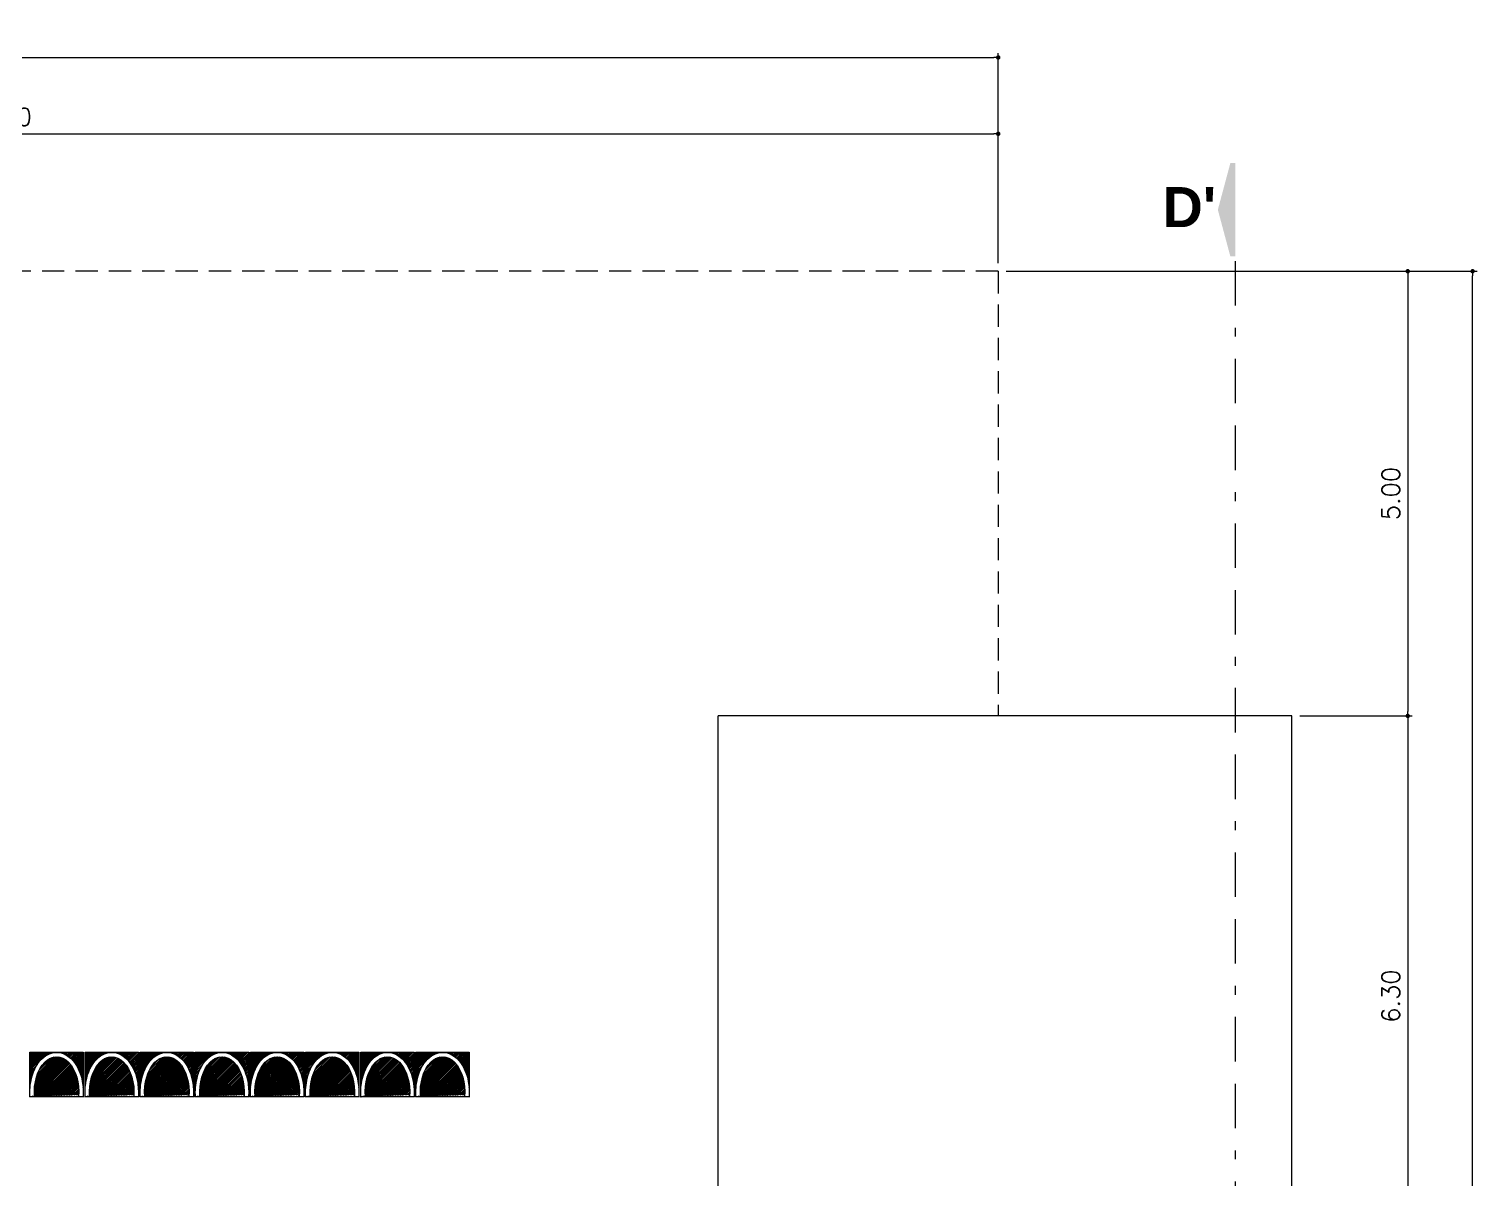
# Model space of a CAD drawing. Extents: x -151 to -2, y -18 to 162.
# Drawn here: x -105.04 to -88.76, y 15.98 to 28.91 of the extents above; entities that cross this region are included whole.
import ezdxf

# ---------------------------------------------------------------- set-up
doc = ezdxf.new("R2010")
doc.units = 0
doc.header["$MEASUREMENT"] = 0
doc.linetypes.add('BORDER', pattern=[1.75, 0.5, -0.25, 0.5, -0.25, 0, -0.25])
doc.linetypes.add('HIDDEN', pattern=[0.375, 0.25, -0.125])
doc.layers.get('0').update_dxf_attribs({"linetype": 'CONTINUOUS'})
doc.layers.get('DEFPOINTS').update_dxf_attribs({"linetype": 'CONTINUOUS'})
for name, color, linetype in [('ACESSÓRIO', 2, 'CONTINUOUS'), ('ALVENARIA', 7, 'CONTINUOUS'), ('ALVENARIA1', 44, 'CONTINUOUS'), ('COBERTURA', 6, 'CONTINUOUS'), ('CORTE', 6, 'CONTINUOUS'), ('COTA', 1, 'CONTINUOUS'), ('COTAS', 1, 'CONTINUOUS'), ('HATCH', 30, 'CONTINUOUS'), ('TEXTO5', 5, 'CONTINUOUS')]:
    doc.layers.add(name, color=color, linetype=linetype)
doc.styles.add('SANSSERIFBOLD', font='sasb____.pfb')
doc.styles.get("Standard").update_dxf_attribs({"font": 'TXT.shx', "height": 0.2})
doc.dimstyles.new('DIM100', dxfattribs={"dimtxt": 0.18, "dimasz": 0.05, "dimexe": 0.05, "dimexo": 0.09, "dimgap": 0.09, "dimtad": 1, "dimzin": 0, "dimdsep": 46, "dimtxsty": 'Standard', "dimblk": 'DOT', "dimblk1": 'DOT', "dimblk2": 'DOT', "dimsah": 1, "dimcen": 0.09, "dimadec": 0, "dimazin": 0, "dimtfac": 1, "dimtix": 1, "dimtofl": 0, "dimtmove": 2, "dimatfit": 3, "dimldrblk": 'DOT', "dimfxl": 1, "dimtolj": 1, "dimtzin": 0, "dimarcsym": 0})

# ---------------------------------------------------------------- blocks, each defined once
blk = doc.blocks.new('SETA')
at = {"layer": 'COTA'}
for points in [[(-150, 0), (0, 0), (-75, 28.2)], [(-150, 0), (-75, 28.2), (-150, 8.1)], [(-75, 28.2), (0, 0), (0, 8.1)]]:
    blk.add_solid(points, dxfattribs=at)
blk = doc.blocks.new('DOT')
at = {"layer": 'ALVENARIA', "color": 0, "linetype": 'ByBlock'}
blk.add_line((-0.5, 0), (-1, 0), dxfattribs=at)
at = {"layer": 'ALVENARIA', "color": 0, "linetype": 'ByBlock', "const_width": 0.5}
blk.add_lwpolyline([(-0.25, 0, 1), (0.25, 0, 1)], format="xyb", close=True, dxfattribs=at)
blk = doc.blocks.new('*D267')
at = {"color": 0, "linetype": 'ByBlock'}
for p, q in [((-4.244, 4.479), (-4.244, -0.421)), ((-5.459, -0.471), (-4.194, -0.471))]:
    blk.add_line(p, q, dxfattribs=at)
at = {"layer": 'DEFPOINTS', "color": 0, "linetype": 'ByBlock'}
for p in [(-8.849, 4.529), (-5.549, -0.471), (-4.244, -0.471)]:
    blk.add_point(p, dxfattribs=at)
at = {"color": 0, "linetype": 'ByBlock', "xscale": 0.05, "yscale": 0.05, "zscale": 0.05}
for p, rotation in [((-4.244, 4.529), 90), ((-4.244, -0.471), 270)]:
    blk.add_blockref('DOT', p, dxfattribs=dict(at, rotation=rotation))
at = {"color": 0, "linetype": 'ByBlock', "insert": (-4.434, 2.029), "char_height": 0.2, "attachment_point": 5, "rotation": 90}
blk.add_mtext('\\A1;5.00', dxfattribs=at)
blk = doc.blocks.new('*D268')
at = {"color": 0, "linetype": 'ByBlock'}
for p, q in [((-4.244, -0.521), (-4.244, -6.721)), ((-5.459, -6.771), (-4.194, -6.771))]:
    blk.add_line(p, q, dxfattribs=at)
at = {"layer": 'DEFPOINTS', "color": 0, "linetype": 'ByBlock'}
for p in [(-5.549, -0.471), (-5.549, -6.771), (-4.244, -6.771)]:
    blk.add_point(p, dxfattribs=at)
at = {"color": 0, "linetype": 'ByBlock', "xscale": 0.05, "yscale": 0.05, "zscale": 0.05}
for p, rotation in [((-4.244, -0.471), 90), ((-4.244, -6.771), 270)]:
    blk.add_blockref('DOT', p, dxfattribs=dict(at, rotation=rotation))
at = {"color": 0, "linetype": 'ByBlock', "insert": (-4.434, -3.621), "char_height": 0.2, "attachment_point": 5, "rotation": 90}
blk.add_mtext('\\A1;6.30', dxfattribs=at)
blk = doc.blocks.new('*D280')
at = {"color": 0, "linetype": 'ByBlock'}
for p, q in [((-8.759, 4.529), (-3.465, 4.529)), ((-3.515, -33.921), (-3.515, 4.479))]:
    blk.add_line(p, q, dxfattribs=at)
at = {"layer": 'DEFPOINTS', "color": 0, "linetype": 'ByBlock'}
for p in [(-8.849, 4.529), (-3.515, 4.529), (-5.549, -33.971)]:
    blk.add_point(p, dxfattribs=at)
at = {"color": 0, "linetype": 'ByBlock', "xscale": 0.05, "yscale": 0.05, "zscale": 0.05}
for p, rotation in [((-3.515, 4.529), 90), ((-3.515, -33.971), 270)]:
    blk.add_blockref('DOT', p, dxfattribs=dict(at, rotation=rotation))
at = {"color": 0, "linetype": 'ByBlock', "insert": (-3.705, -14.721), "char_height": 0.2, "attachment_point": 5, "rotation": 90}
blk.add_mtext('\\A1;38.50', dxfattribs=at)
blk = doc.blocks.new('*D285')
at = {"color": 0, "linetype": 'ByBlock'}
for p, q in [((-31.299, 6.074), (-8.899, 6.074)), ((-8.849, 4.619), (-8.849, 6.124))]:
    blk.add_line(p, q, dxfattribs=at)
at = {"layer": 'DEFPOINTS', "color": 0, "linetype": 'ByBlock'}
for p in [(-8.849, 6.074), (-8.849, 4.529), (-31.349, -0.471)]:
    blk.add_point(p, dxfattribs=at)
at = {"color": 0, "linetype": 'ByBlock', "xscale": 0.05, "yscale": 0.05, "zscale": 0.05, "rotation": 180}
blk.add_blockref('DOT', (-31.349, 6.074), dxfattribs=at)
at = {"color": 0, "linetype": 'ByBlock', "xscale": 0.05, "yscale": 0.05, "zscale": 0.05}
blk.add_blockref('DOT', (-8.849, 6.074), dxfattribs=at)
at = {"color": 0, "linetype": 'ByBlock', "insert": (-20.099, 6.264), "char_height": 0.2, "attachment_point": 5}
blk.add_mtext('\\A1;22.50', dxfattribs=at)
blk = doc.blocks.new('*D286')
at = {"color": 0, "linetype": 'ByBlock'}
for p, q in [((-60.394, 6.932), (-8.899, 6.932)), ((-8.849, 4.619), (-8.849, 6.982))]:
    blk.add_line(p, q, dxfattribs=at)
at = {"layer": 'DEFPOINTS', "color": 0, "linetype": 'ByBlock'}
for p in [(-8.849, 6.932), (-60.444, 4.529), (-8.849, 4.529)]:
    blk.add_point(p, dxfattribs=at)
at = {"color": 0, "linetype": 'ByBlock', "xscale": 0.05, "yscale": 0.05, "zscale": 0.05, "rotation": 180}
blk.add_blockref('DOT', (-60.444, 6.932), dxfattribs=at)
at = {"color": 0, "linetype": 'ByBlock', "xscale": 0.05, "yscale": 0.05, "zscale": 0.05}
blk.add_blockref('DOT', (-8.849, 6.932), dxfattribs=at)
at = {"color": 0, "linetype": 'ByBlock', "insert": (-34.646, 7.122), "char_height": 0.2, "attachment_point": 5}
blk.add_mtext('\\A1;51.60', dxfattribs=at)

msp = doc.modelspace()

# ---------------------------------------------------------------- hatches: boundary and pattern name
at = {"layer": 'HATCH'}
h = msp.add_hatch(dxfattribs=at)
h.set_pattern_fill('ANSI31', color=256, scale=0.1, angle=-90, style=0)
h.set_pattern_definition([(225, (-28.697262, -119.190463), (-0.0088388348, 0.0088388348), [])])
edge = h.paths.add_edge_path()
edge.add_ellipse((-104.734, 16.958), major_axis=(0, -0.4), ratio=0.625, start_angle=82.8192, end_angle=277.1808)
edge.add_spline(control_points=[(-105.032, 16.908), (-105.037, 16.978), (-105.031, 17.051), (-104.991, 17.215), (-104.944, 17.3), (-104.826, 17.396), (-104.76, 17.416), (-104.633, 17.392), (-104.576, 17.351), (-104.49, 17.236), (-104.46, 17.161), (-104.435, 17.024), (-104.432, 16.965), (-104.436, 16.908)], knot_values=[1.454628, 1.454628, 1.454628, 1.454628, 1.949187, 1.949187, 2.672019, 2.672019, 3.256663, 3.256663, 3.841306, 3.841306, 4.42595, 4.42595, 4.828558, 4.828558, 4.828558, 4.828558], degree=3, periodic=0)
edge.add_line((-104.436, 16.908), (-104.434, 16.908))
edge.add_line((-104.434, 16.908), (-104.434, 17.408))
edge.add_line((-104.434, 17.408), (-105.034, 17.408))
edge.add_line((-105.034, 17.408), (-105.034, 16.908))
edge.add_line((-105.034, 16.908), (-105.032, 16.908))
h = msp.add_hatch(dxfattribs=at)
h.set_pattern_fill('ANSI31', color=256, scale=0.1, angle=-90, style=0)
h.set_pattern_definition([(225, (-28.077262, -119.190463), (-0.0088388348, 0.0088388348), [])])
edge = h.paths.add_edge_path()
edge.add_ellipse((-104.114, 16.958), major_axis=(0, -0.4), ratio=0.625, start_angle=82.8192, end_angle=277.1808)
edge.add_spline(control_points=[(-104.412, 16.908), (-104.417, 16.978), (-104.411, 17.051), (-104.371, 17.215), (-104.324, 17.3), (-104.206, 17.396), (-104.14, 17.416), (-104.013, 17.392), (-103.956, 17.351), (-103.87, 17.236), (-103.84, 17.161), (-103.815, 17.024), (-103.812, 16.965), (-103.816, 16.908)], knot_values=[1.454628, 1.454628, 1.454628, 1.454628, 1.949187, 1.949187, 2.672019, 2.672019, 3.256663, 3.256663, 3.841306, 3.841306, 4.42595, 4.42595, 4.828558, 4.828558, 4.828558, 4.828558], degree=3, periodic=0)
edge.add_line((-103.816, 16.908), (-103.814, 16.908))
edge.add_line((-103.814, 16.908), (-103.814, 17.408))
edge.add_line((-103.814, 17.408), (-104.414, 17.408))
edge.add_line((-104.414, 17.408), (-104.414, 16.908))
edge.add_line((-104.414, 16.908), (-104.412, 16.908))
h = msp.add_hatch(dxfattribs=at)
h.set_pattern_fill('ANSI31', color=256, scale=0.1, angle=-90, style=0)
h.set_pattern_definition([(225, (-27.457262, -119.190463), (-0.0088388348, 0.0088388348), [])])
edge = h.paths.add_edge_path()
edge.add_ellipse((-103.494, 16.958), major_axis=(0, -0.4), ratio=0.625, start_angle=82.8192, end_angle=277.1808)
edge.add_spline(control_points=[(-103.792, 16.908), (-103.797, 16.978), (-103.791, 17.051), (-103.751, 17.215), (-103.704, 17.3), (-103.586, 17.396), (-103.52, 17.416), (-103.393, 17.392), (-103.336, 17.351), (-103.25, 17.236), (-103.22, 17.161), (-103.195, 17.024), (-103.192, 16.965), (-103.196, 16.908)], knot_values=[1.454628, 1.454628, 1.454628, 1.454628, 1.949187, 1.949187, 2.672019, 2.672019, 3.256663, 3.256663, 3.841306, 3.841306, 4.42595, 4.42595, 4.828558, 4.828558, 4.828558, 4.828558], degree=3, periodic=0)
edge.add_line((-103.196, 16.908), (-103.194, 16.908))
edge.add_line((-103.194, 16.908), (-103.194, 17.408))
edge.add_line((-103.194, 17.408), (-103.794, 17.408))
edge.add_line((-103.794, 17.408), (-103.794, 16.908))
edge.add_line((-103.794, 16.908), (-103.792, 16.908))
h = msp.add_hatch(dxfattribs=at)
h.set_pattern_fill('ANSI31', color=256, scale=0.1, angle=-90, style=0)
h.set_pattern_definition([(225, (-26.837262, -119.190463), (-0.0088388348, 0.0088388348), [])])
edge = h.paths.add_edge_path()
edge.add_ellipse((-102.874, 16.958), major_axis=(0, -0.4), ratio=0.625, start_angle=82.8192, end_angle=277.1808)
edge.add_spline(control_points=[(-103.172, 16.908), (-103.177, 16.978), (-103.171, 17.051), (-103.131, 17.215), (-103.084, 17.3), (-102.966, 17.396), (-102.9, 17.416), (-102.773, 17.392), (-102.716, 17.351), (-102.63, 17.236), (-102.6, 17.161), (-102.575, 17.024), (-102.572, 16.965), (-102.576, 16.908)], knot_values=[1.454628, 1.454628, 1.454628, 1.454628, 1.949187, 1.949187, 2.672019, 2.672019, 3.256663, 3.256663, 3.841306, 3.841306, 4.42595, 4.42595, 4.828558, 4.828558, 4.828558, 4.828558], degree=3, periodic=0)
edge.add_line((-102.576, 16.908), (-102.574, 16.908))
edge.add_line((-102.574, 16.908), (-102.574, 17.408))
edge.add_line((-102.574, 17.408), (-103.174, 17.408))
edge.add_line((-103.174, 17.408), (-103.174, 16.908))
edge.add_line((-103.174, 16.908), (-103.172, 16.908))
h = msp.add_hatch(dxfattribs=at)
h.set_pattern_fill('ANSI31', color=256, scale=0.1, angle=-90, style=0)
h.set_pattern_definition([(225, (-26.217262, -119.190463), (-0.0088388348, 0.0088388348), [])])
edge = h.paths.add_edge_path()
edge.add_ellipse((-102.254, 16.958), major_axis=(0, -0.4), ratio=0.625, start_angle=82.8192, end_angle=277.1808)
edge.add_spline(control_points=[(-102.552, 16.908), (-102.557, 16.978), (-102.551, 17.051), (-102.511, 17.215), (-102.464, 17.3), (-102.346, 17.396), (-102.28, 17.416), (-102.153, 17.392), (-102.096, 17.351), (-102.01, 17.236), (-101.98, 17.161), (-101.955, 17.024), (-101.952, 16.965), (-101.956, 16.908)], knot_values=[1.454628, 1.454628, 1.454628, 1.454628, 1.949187, 1.949187, 2.672019, 2.672019, 3.256663, 3.256663, 3.841306, 3.841306, 4.42595, 4.42595, 4.828558, 4.828558, 4.828558, 4.828558], degree=3, periodic=0)
edge.add_line((-101.956, 16.908), (-101.954, 16.908))
edge.add_line((-101.954, 16.908), (-101.954, 17.408))
edge.add_line((-101.954, 17.408), (-102.554, 17.408))
edge.add_line((-102.554, 17.408), (-102.554, 16.908))
edge.add_line((-102.554, 16.908), (-102.552, 16.908))
h = msp.add_hatch(dxfattribs=at)
h.set_pattern_fill('ANSI31', color=256, scale=0.1, angle=-90, style=0)
h.set_pattern_definition([(225, (-25.597262, -119.190463), (-0.0088388348, 0.0088388348), [])])
edge = h.paths.add_edge_path()
edge.add_ellipse((-101.634, 16.958), major_axis=(0, -0.4), ratio=0.625, start_angle=82.8192, end_angle=277.1808)
edge.add_spline(control_points=[(-101.932, 16.908), (-101.937, 16.978), (-101.931, 17.051), (-101.891, 17.215), (-101.844, 17.3), (-101.726, 17.396), (-101.66, 17.416), (-101.533, 17.392), (-101.476, 17.351), (-101.39, 17.236), (-101.36, 17.161), (-101.335, 17.024), (-101.332, 16.965), (-101.336, 16.908)], knot_values=[1.454628, 1.454628, 1.454628, 1.454628, 1.949187, 1.949187, 2.672019, 2.672019, 3.256663, 3.256663, 3.841306, 3.841306, 4.42595, 4.42595, 4.828558, 4.828558, 4.828558, 4.828558], degree=3, periodic=0)
edge.add_line((-101.336, 16.908), (-101.334, 16.908))
edge.add_line((-101.334, 16.908), (-101.334, 17.408))
edge.add_line((-101.334, 17.408), (-101.934, 17.408))
edge.add_line((-101.934, 17.408), (-101.934, 16.908))
edge.add_line((-101.934, 16.908), (-101.932, 16.908))
h = msp.add_hatch(dxfattribs=at)
h.set_pattern_fill('ANSI31', color=256, scale=0.1, angle=-90, style=0)
h.set_pattern_definition([(225, (-24.977262, -119.190463), (-0.0088388348, 0.0088388348), [])])
edge = h.paths.add_edge_path()
edge.add_ellipse((-101.014, 16.958), major_axis=(0, -0.4), ratio=0.625, start_angle=82.8192, end_angle=277.1808)
edge.add_spline(control_points=[(-101.312, 16.908), (-101.317, 16.978), (-101.311, 17.051), (-101.271, 17.215), (-101.224, 17.3), (-101.106, 17.396), (-101.04, 17.416), (-100.913, 17.392), (-100.856, 17.351), (-100.77, 17.236), (-100.74, 17.161), (-100.715, 17.024), (-100.712, 16.965), (-100.716, 16.908)], knot_values=[1.454628, 1.454628, 1.454628, 1.454628, 1.949187, 1.949187, 2.672019, 2.672019, 3.256663, 3.256663, 3.841306, 3.841306, 4.42595, 4.42595, 4.828558, 4.828558, 4.828558, 4.828558], degree=3, periodic=0)
edge.add_line((-100.716, 16.908), (-100.714, 16.908))
edge.add_line((-100.714, 16.908), (-100.714, 17.408))
edge.add_line((-100.714, 17.408), (-101.314, 17.408))
edge.add_line((-101.314, 17.408), (-101.314, 16.908))
edge.add_line((-101.314, 16.908), (-101.312, 16.908))
h = msp.add_hatch(dxfattribs=at)
h.set_pattern_fill('ANSI31', color=256, scale=0.1, angle=-90, style=0)
h.set_pattern_definition([(225, (-24.357262, -119.190463), (-0.0088388348, 0.0088388348), [])])
edge = h.paths.add_edge_path()
edge.add_ellipse((-100.394, 16.958), major_axis=(0, -0.4), ratio=0.625, start_angle=82.8192, end_angle=277.1808)
edge.add_spline(control_points=[(-100.692, 16.908), (-100.697, 16.978), (-100.691, 17.051), (-100.651, 17.215), (-100.604, 17.3), (-100.486, 17.396), (-100.42, 17.416), (-100.293, 17.392), (-100.236, 17.351), (-100.15, 17.236), (-100.12, 17.161), (-100.095, 17.024), (-100.092, 16.965), (-100.096, 16.908)], knot_values=[1.454628, 1.454628, 1.454628, 1.454628, 1.949187, 1.949187, 2.672019, 2.672019, 3.256663, 3.256663, 3.841306, 3.841306, 4.42595, 4.42595, 4.828558, 4.828558, 4.828558, 4.828558], degree=3, periodic=0)
edge.add_line((-100.096, 16.908), (-100.094, 16.908))
edge.add_line((-100.094, 16.908), (-100.094, 17.408))
edge.add_line((-100.094, 17.408), (-100.694, 17.408))
edge.add_line((-100.694, 17.408), (-100.694, 16.908))
edge.add_line((-100.694, 16.908), (-100.692, 16.908))

# ---------------------------------------------------------------- linework, layer by layer
at = {"layer": 'ACESSÓRIO'}
for points in [[(-104.434, 17.408), (-104.434, 16.908), (-105.034, 16.908), (-105.034, 17.408)], [(-103.814, 17.408), (-103.814, 16.908), (-104.414, 16.908), (-104.414, 17.408)], [(-103.194, 17.408), (-103.194, 16.908), (-103.794, 16.908), (-103.794, 17.408)], [(-102.574, 17.408), (-102.574, 16.908), (-103.174, 16.908), (-103.174, 17.408)], [(-101.954, 17.408), (-101.954, 16.908), (-102.554, 16.908), (-102.554, 17.408)], [(-101.334, 17.408), (-101.334, 16.908), (-101.934, 16.908), (-101.934, 17.408)], [(-100.714, 17.408), (-100.714, 16.908), (-101.314, 16.908), (-101.314, 17.408)], [(-100.094, 17.408), (-100.094, 16.908), (-100.694, 16.908), (-100.694, 17.408)]]:
    msp.add_lwpolyline(points, close=True, dxfattribs=at)
at = {"layer": 'ACESSÓRIO', "extrusion": (0, 0, -1)}
for centre in [(-104.734, 16.958), (-104.114, 16.958), (-103.494, 16.958), (-102.874, 16.958), (-102.254, 16.958), (-101.634, 16.958), (-101.014, 16.958), (-100.394, 16.958)]:
    msp.add_ellipse(centre, major_axis=(0, -0.4), ratio=0.625, start_param=1.445468, end_param=4.837717, dxfattribs=at)
at = {"layer": 'ACESSÓRIO'}
for points in [[(-105.032, 16.904), (-105.038, 16.976), (-105.032, 17.05), (-104.991, 17.215), (-104.944, 17.3), (-104.826, 17.396), (-104.76, 17.416), (-104.633, 17.392), (-104.576, 17.351), (-104.49, 17.236), (-104.46, 17.161), (-104.435, 17.023), (-104.431, 16.963), (-104.436, 16.904)], [(-104.412, 16.904), (-104.418, 16.976), (-104.412, 17.05), (-104.371, 17.215), (-104.324, 17.3), (-104.206, 17.396), (-104.14, 17.416), (-104.013, 17.392), (-103.956, 17.351), (-103.87, 17.236), (-103.84, 17.161), (-103.815, 17.023), (-103.811, 16.963), (-103.816, 16.904)], [(-103.792, 16.904), (-103.798, 16.976), (-103.792, 17.05), (-103.751, 17.215), (-103.704, 17.3), (-103.586, 17.396), (-103.52, 17.416), (-103.393, 17.392), (-103.336, 17.351), (-103.25, 17.236), (-103.22, 17.161), (-103.195, 17.023), (-103.191, 16.963), (-103.196, 16.904)], [(-103.172, 16.904), (-103.178, 16.976), (-103.172, 17.05), (-103.131, 17.215), (-103.084, 17.3), (-102.966, 17.396), (-102.9, 17.416), (-102.773, 17.392), (-102.716, 17.351), (-102.63, 17.236), (-102.6, 17.161), (-102.575, 17.023), (-102.571, 16.963), (-102.576, 16.904)], [(-102.552, 16.904), (-102.558, 16.976), (-102.552, 17.05), (-102.511, 17.215), (-102.464, 17.3), (-102.346, 17.396), (-102.28, 17.416), (-102.153, 17.392), (-102.096, 17.351), (-102.01, 17.236), (-101.98, 17.161), (-101.955, 17.023), (-101.951, 16.963), (-101.956, 16.904)], [(-101.932, 16.904), (-101.938, 16.976), (-101.932, 17.05), (-101.891, 17.215), (-101.844, 17.3), (-101.726, 17.396), (-101.66, 17.416), (-101.533, 17.392), (-101.476, 17.351), (-101.39, 17.236), (-101.36, 17.161), (-101.335, 17.023), (-101.331, 16.963), (-101.336, 16.904)], [(-101.312, 16.904), (-101.318, 16.976), (-101.312, 17.05), (-101.271, 17.215), (-101.224, 17.3), (-101.106, 17.396), (-101.04, 17.416), (-100.913, 17.392), (-100.856, 17.351), (-100.77, 17.236), (-100.74, 17.161), (-100.715, 17.023), (-100.711, 16.963), (-100.716, 16.904)], [(-100.692, 16.904), (-100.698, 16.976), (-100.692, 17.05), (-100.651, 17.215), (-100.604, 17.3), (-100.486, 17.396), (-100.42, 17.416), (-100.293, 17.392), (-100.236, 17.351), (-100.15, 17.236), (-100.12, 17.161), (-100.095, 17.023), (-100.091, 16.963), (-100.096, 16.904)]]:
    msp.add_open_spline(points, degree=3, knots=[1.445468, 1.445468, 1.445468, 1.445468, 1.949187, 1.949187, 2.672019, 2.672019, 3.256663, 3.256663, 3.841306, 3.841306, 4.42595, 4.42595, 4.837717, 4.837717, 4.837717, 4.837717], dxfattribs=at)
at = {"layer": 'ALVENARIA1'}
for p, q in [((-90.847, 21.19), (-97.297, 21.19)), ((-97.297, 14.89), (-97.297, 21.19)), ((-90.847, 14.89), (-90.847, 21.19))]:
    msp.add_line(p, q, dxfattribs=at)
at = {"layer": 'COBERTURA', "linetype": 'HIDDEN'}
for q in [(-145.742, 26.19), (-94.147, 21.19)]:
    msp.add_line((-94.147, 26.19), q, dxfattribs=at)
at = {"layer": 'CORTE', "linetype": 'BORDER'}
msp.add_line((-91.48, 11.005), (-91.48, 26.356), dxfattribs=at)

# ---------------------------------------------------------------- block references
at = {"layer": 'COTA', "xscale": 0.007, "yscale": 0.007, "zscale": 0.007, "rotation": 90}
msp.add_blockref('SETA', (-91.48, 27.406), dxfattribs=at)

# ---------------------------------------------------------------- texts
at = {"layer": 'TEXTO5', "style": 'SANSSERIFBOLD'}
msp.add_text("D'", height=0.45, dxfattribs=at).set_placement((-92.3, 26.686))

# ---------------------------------------------------------------- dimensions: what is measured, and where the dimension line sits
at = {"layer": 'COTAS', "linetype": 'Continuous'}
for base, p1, p2, picture, middle, set_off in [((-94.146969028, 28.59277213), (-145.741969028, 26.189782255), (-94.146969028, 26.189782255), '*D286', (-119.944469028, 28.78277213), (-85.298022271, 21.661264599)), ((-94.147, 27.735), (-116.647, 21.19), (-94.147, 26.19), '*D285', (-105.397, 27.925), (-85.298, 21.661))]:
    dim = msp.add_linear_dim(base=base, p1=p1, p2=p2, dimstyle='DIM100', override={"dimtxt": 0.09, "dimsah": 0, "dimse1": 1}, dxfattribs=at)
    dim.commit()
    dim.dimension.update_dxf_attribs({"geometry": picture, "text_midpoint": middle, "insert": set_off})
for base, p1, p2, picture, middle in [((-89.542, 21.19), (-94.147, 26.19), (-90.847, 21.19), '*D267', (-89.732, 23.69)), ((-88.813, 26.19), (-90.847, -12.31), (-94.147, 26.19), '*D280', (-89.003, 6.94)), ((-89.542, 14.89), (-90.847, 21.19), (-90.847, 14.89), '*D268', (-89.732, 18.04))]:
    dim = msp.add_linear_dim(base=base, p1=p1, p2=p2, angle=90, dimstyle='DIM100', override={"dimtxt": 0.09, "dimsah": 0, "dimse1": 1}, dxfattribs=at)
    dim.commit()
    dim.dimension.update_dxf_attribs({"geometry": picture, "text_midpoint": middle, "insert": (-85.298, 21.661)})

doc.saveas('drawing.dxf')
